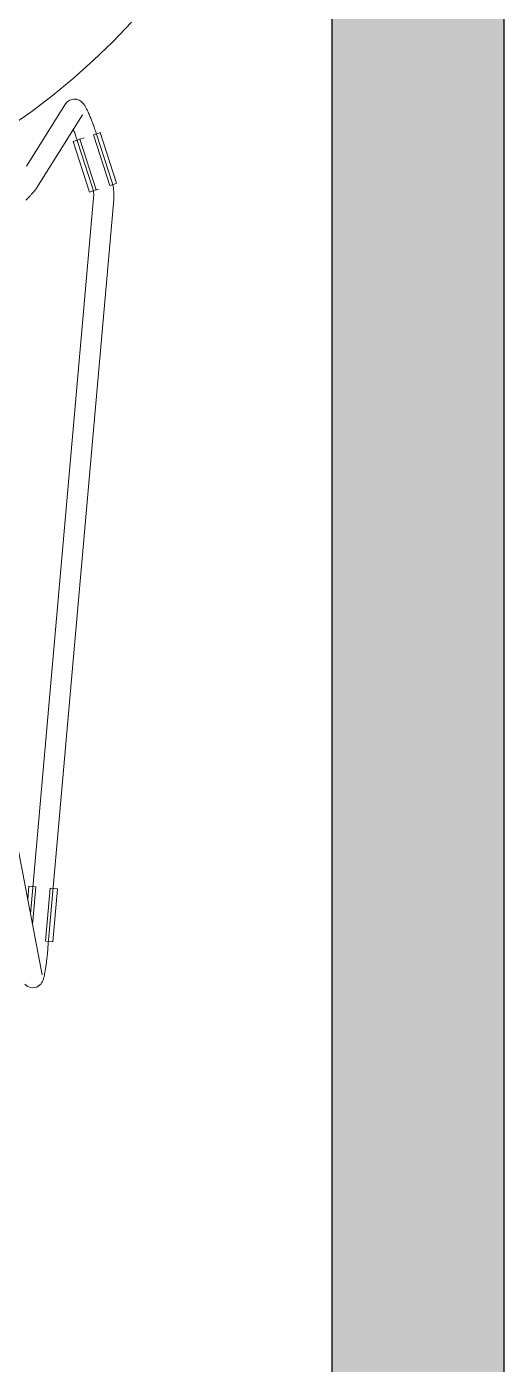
# Model space of a CAD drawing. Header units: millimetres. Extents: x 79795 to 317870, y -36033 to 97293.
# Drawn here: x 172718 to 173001, y 11240 to 12033 of the extents above; entities that cross this region are included whole.
import ezdxf

# ---------------------------------------------------------------- set-up
doc = ezdxf.new("R2010")
doc.units = ezdxf.units.MM
doc.header["$MEASUREMENT"] = 0
for name, color, linetype, lineweight in [('CSM-STL-XX-ZZ-M3-A-XXXX-00001_detached _19_04_21__rvt-1-Level 4$0$A-WALL-PATT', 7, 'CONTINUOUS', 9), ('CSM-STL-XX-ZZ-M3-A-XXXX-00001_detached _19_04_21__rvt-1-Level 4$0$I-WALL', 7, 'CONTINUOUS', 9), ('I-FURN', 8, 'CONTINUOUS', 9)]:
    doc.layers.add(name, color=color, linetype=linetype, lineweight=lineweight)

msp = doc.modelspace()

# ---------------------------------------------------------------- hatches: boundary and pattern name
at = {"layer": 'CSM-STL-XX-ZZ-M3-A-XXXX-00001_detached _19_04_21__rvt-1-Level 4$0$A-WALL-PATT'}
msp.add_hatch(color=256, dxfattribs=at).paths.add_polyline_path([(173000.83, 9369.33), (173000.83, 13505.33), (172898.83, 13505.33), (172898.83, 9369.33), (172938.59, 9369.33)], flags=0)

# ---------------------------------------------------------------- linework, layer by layer
at = {"layer": 'CSM-STL-XX-ZZ-M3-A-XXXX-00001_detached _19_04_21__rvt-1-Level 4$0$I-WALL', "lineweight": 30}
for p, q in [((172898.83, 13505.33), (172898.83, 9369.33)), ((173000.83, 9369.33), (173000.83, 13505.33))]:
    msp.add_line(p, q, dxfattribs=at)
at = {"layer": 'I-FURN'}
for p, q in [((172769.01, 12023.81), (172780.05, 12035.39)), ((172757.52, 12012.68), (172769.01, 12023.81)), ((172745.59, 12002.02), (172757.52, 12012.68)), ((172733.24, 11991.85), (172745.59, 12002.02)), ((172720.49, 11982.18), (172733.24, 11991.85)), ((172741.88, 11988.07), (172743.61, 11989.29)), ((172743.61, 11989.29), (172745.84, 11989.88)), ((172745.84, 11989.88), (172747.81, 11989.71)), ((172747.81, 11989.71), (172749.19, 11989.18)), ((172749.19, 11989.18), (172750.11, 11988.62)), ((172750.11, 11988.62), (172750.74, 11988.1)), ((172707.37, 11973.02), (172720.49, 11982.18)), ((172740.99, 11986.95), (172717.95, 11950.18)), ((172741.88, 11988.07), (172740.99, 11986.95)), ((172750.74, 11988.1), (172751.2, 11987.63)), ((172751.2, 11987.63), (172751.57, 11987.21)), ((172751.57, 11987.21), (172751.88, 11986.81)), ((172751.88, 11986.81), (172752.16, 11986.41)), ((172752.16, 11986.41), (172752.42, 11986.03)), ((172752.42, 11986.03), (172752.66, 11985.64)), ((172752.66, 11985.64), (172752.89, 11985.24)), ((172752.89, 11985.24), (172753.12, 11984.83)), ((172753.12, 11984.83), (172753.35, 11984.4)), ((172753.35, 11984.4), (172753.58, 11983.96)), ((172753.58, 11983.96), (172753.81, 11983.5)), ((172753.81, 11983.5), (172754.04, 11983.03)), ((172754.04, 11983.03), (172754.27, 11982.54)), ((172754.27, 11982.54), (172754.51, 11982.03)), ((172754.51, 11982.03), (172754.75, 11981.5)), ((172754.75, 11981.5), (172754.99, 11980.96)), ((172754.99, 11980.96), (172755.23, 11980.39)), ((172723.85, 11936.99), (172751.16, 11980.58)), ((172755.23, 11980.39), (172755.48, 11979.82)), ((172755.48, 11979.82), (172755.72, 11979.22)), ((172755.72, 11979.22), (172755.97, 11978.61)), ((172755.97, 11978.61), (172756.22, 11977.98)), ((172756.22, 11977.98), (172756.47, 11977.34)), ((172756.47, 11977.34), (172756.73, 11976.69)), ((172756.73, 11976.69), (172756.98, 11976.03)), ((172756.98, 11976.03), (172757.24, 11975.35)), ((172757.24, 11975.35), (172757.49, 11974.66)), ((172757.49, 11974.66), (172757.75, 11973.96)), ((172757.75, 11973.96), (172758, 11973.25)), ((172758, 11973.25), (172758.25, 11972.54)), ((172745.51, 11964.76), (172747.47, 11965.39)), ((172745.79, 11971.69), (172746.03, 11971.07)), ((172746.03, 11971.07), (172746.26, 11970.43)), ((172746.26, 11970.43), (172746.5, 11969.78)), ((172746.5, 11969.78), (172746.73, 11969.13)), ((172746.73, 11969.13), (172746.97, 11968.46)), ((172746.97, 11968.46), (172747.2, 11967.79)), ((172747.2, 11967.79), (172747.44, 11967.11)), ((172747.44, 11967.11), (172747.67, 11966.42)), ((172747.47, 11965.39), (172749.44, 11966.03)), ((172747.67, 11966.42), (172747.9, 11965.73)), ((172747.9, 11965.73), (172748.13, 11965.04)), ((172748.13, 11965.04), (172748.23, 11964.71)), ((172759.25, 11936.06), (172749.56, 11966.07)), ((172752.13, 11966.9), (172749.65, 11966.1)), ((172757.63, 11968.67), (172767.31, 11938.67)), ((172757.74, 11968.71), (172759.72, 11969.35)), ((172758.25, 11972.54), (172758.51, 11971.82)), ((172758.51, 11971.82), (172758.76, 11971.09)), ((172758.76, 11971.09), (172759.01, 11970.35)), ((172759.01, 11970.35), (172759.25, 11969.62)), ((172759.25, 11969.62), (172759.5, 11968.88)), ((172759.5, 11968.88), (172759.65, 11968.42)), ((172768.36, 11941.6), (172759.65, 11968.42)), ((172759.72, 11969.35), (172761.67, 11969.98)), ((172761.67, 11969.98), (172771.36, 11939.97)), ((172745.51, 11964.76), (172755.2, 11934.76)), ((172748.23, 11964.71), (172756.95, 11937.9)), ((172768.37, 11941.56), (172768.36, 11941.6)), ((172768.7, 11940.47), (172768.37, 11941.56)), ((172720.73, 11933.2), (172720.41, 11932.85)), ((172721.03, 11933.54), (172720.73, 11933.2)), ((172721.32, 11933.86), (172721.03, 11933.54)), ((172721.59, 11934.17), (172721.32, 11933.86)), ((172721.85, 11934.47), (172721.59, 11934.17)), ((172722.09, 11934.75), (172721.85, 11934.47)), ((172722.32, 11935.01), (172722.09, 11934.75)), ((172722.53, 11935.26), (172722.32, 11935.01)), ((172722.74, 11935.51), (172722.53, 11935.26)), ((172722.92, 11935.74), (172722.74, 11935.51)), ((172723.1, 11935.96), (172722.92, 11935.74)), ((172723.28, 11936.18), (172723.1, 11935.96)), ((172723.45, 11936.41), (172723.28, 11936.18)), ((172723.64, 11936.67), (172723.45, 11936.41)), ((172723.85, 11936.99), (172723.64, 11936.67)), ((172757.15, 11935.39), (172755.2, 11934.76)), ((172756.95, 11937.9), (172757.14, 11937.26)), ((172757.14, 11937.26), (172757.3, 11936.62)), ((172759.13, 11936.02), (172757.15, 11935.39)), ((172757.3, 11936.62), (172757.44, 11935.97)), ((172757.44, 11935.97), (172757.56, 11935.32)), ((172757.56, 11935.32), (172757.65, 11934.67)), ((172757.65, 11934.67), (172757.71, 11934.01)), ((172757.71, 11934.01), (172757.75, 11933.35)), ((172757.75, 11933.35), (172757.75, 11932.68)), ((172760.51, 11936.47), (172759.34, 11936.09)), ((172769.4, 11939.34), (172767.43, 11938.7)), ((172768.99, 11939.36), (172768.7, 11940.47)), ((172769.23, 11938.25), (172768.99, 11939.36)), ((172769.42, 11937.12), (172769.23, 11938.25)), ((172771.36, 11939.97), (172769.4, 11939.34)), ((172769.57, 11935.99), (172769.42, 11937.12)), ((172769.68, 11934.85), (172769.57, 11935.99)), ((172769.74, 11933.71), (172769.68, 11934.85)), ((172769.75, 11932.57), (172769.74, 11933.71)), ((172718.24, 11930.48), (172717.84, 11930.04)), ((172718.63, 11930.9), (172718.24, 11930.48)), ((172719.02, 11931.32), (172718.63, 11930.9)), ((172719.38, 11931.72), (172719.02, 11931.32)), ((172719.74, 11932.11), (172719.38, 11931.72)), ((172720.08, 11932.49), (172719.74, 11932.11)), ((172720.41, 11932.85), (172720.08, 11932.49)), ((172757.69, 11931.34), (172720.41, 11506.99)), ((172730.7, 11486.97), (172769.64, 11930.29)), ((172757.74, 11932.02), (172757.69, 11931.36)), ((172757.69, 11931.36), (172757.69, 11931.34)), ((172757.75, 11932.68), (172757.74, 11932.02)), ((172769.64, 11930.29), (172769.72, 11931.43)), ((172769.72, 11931.43), (172769.75, 11932.57)), ((172727.22, 11471.12), (172708.4, 11570.41)), ((172719.36, 11523.47), (172718.67, 11515.57)), ((172719.36, 11523.47), (172721.4, 11523.29)), ((172721.4, 11523.29), (172723.47, 11523.11)), ((172721.62, 11500.62), (172723.59, 11523.1)), ((172732.04, 11522.36), (172729.28, 11490.95)), ((172732.16, 11522.34), (172734.23, 11522.16)), ((172736.27, 11521.98), (172733.51, 11490.57)), ((172734.23, 11522.16), (172736.27, 11521.98)), ((172731.47, 11490.75), (172729.4, 11490.93)), ((172733.51, 11490.57), (172731.47, 11490.75)), ((172730.08, 11480.9), (172730.16, 11481.62)), ((172730.16, 11481.62), (172730.24, 11482.34)), ((172730.24, 11482.34), (172730.32, 11483.08)), ((172730.32, 11483.08), (172730.4, 11483.81)), ((172730.4, 11483.81), (172730.47, 11484.56)), ((172730.47, 11484.56), (172730.54, 11485.31)), ((172730.54, 11485.31), (172730.61, 11486.06)), ((172730.61, 11486.06), (172730.68, 11486.81)), ((172730.68, 11486.81), (172730.7, 11486.97)), ((172729.02, 11473.25), (172729.11, 11473.8)), ((172729.11, 11473.8), (172729.2, 11474.37)), ((172729.2, 11474.37), (172729.29, 11474.96)), ((172729.29, 11474.96), (172729.39, 11475.56)), ((172729.39, 11475.56), (172729.48, 11476.18)), ((172729.48, 11476.18), (172729.57, 11476.81)), ((172729.57, 11476.81), (172729.65, 11477.46)), ((172729.65, 11477.46), (172729.74, 11478.13)), ((172729.74, 11478.13), (172729.83, 11478.8)), ((172729.83, 11478.8), (172729.91, 11479.49)), ((172729.91, 11479.49), (172730, 11480.19)), ((172730, 11480.19), (172730.08, 11480.9)), ((172725.73, 11464.82), (172726.58, 11465.72)), ((172726.58, 11465.72), (172727.06, 11466.43)), ((172727.06, 11466.43), (172727.37, 11466.99)), ((172727.37, 11466.99), (172727.58, 11467.46)), ((172727.58, 11467.46), (172727.75, 11467.89)), ((172727.75, 11467.89), (172727.89, 11468.29)), ((172727.89, 11468.29), (172728.02, 11468.69)), ((172728.02, 11468.69), (172728.13, 11469.09)), ((172728.13, 11469.09), (172728.24, 11469.49)), ((172728.24, 11469.49), (172728.34, 11469.9)), ((172728.34, 11469.9), (172728.44, 11470.33)), ((172728.44, 11470.33), (172728.54, 11470.77)), ((172728.54, 11470.77), (172728.64, 11471.23)), ((172728.64, 11471.23), (172728.73, 11471.71)), ((172728.73, 11471.71), (172728.83, 11472.2)), ((172728.83, 11472.2), (172728.92, 11472.72)), ((172728.92, 11472.72), (172729.02, 11473.25)), ((172718.56, 11464.12), (172716.99, 11465.45)), ((172718.56, 11464.12), (172721.31, 11463.29)), ((172721.31, 11463.29), (172724.07, 11463.77)), ((172724.07, 11463.77), (172725.73, 11464.82))]:
    msp.add_line(p, q, dxfattribs=at)

doc.saveas('drawing.dxf')
